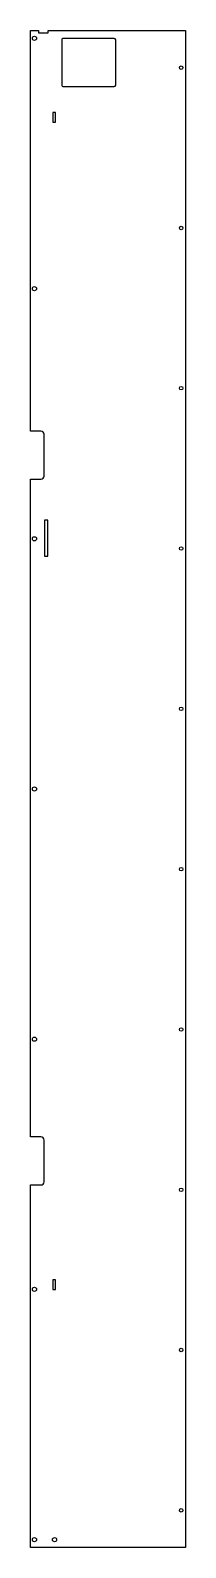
# Model space of a CAD drawing. Extents: x -5 to 188, y -942 to 952.
import ezdxf

# ---------------------------------------------------------------- set-up
doc = ezdxf.new("R2010")
doc.units = 0
doc.layers.get('0').update_dxf_attribs({"linetype": 'CONTINUOUS'})

msp = doc.modelspace()

# ---------------------------------------------------------------- linework, layer by layer
at = {"color": 7, "linetype": 'CONTINUOUS'}
for p, q in [((-5, 451.5), (-5, 951.5)), ((-5, 951.5), (5, 951.5)), ((5, 951.5), (5, 948.5)), ((5, 948.5), (17, 948.5)), ((17, 948.5), (17, 951.5)), ((17, 951.5), (188, 951.5)), ((188, 951.5), (188, -941.5)), ((34, 939.5), (34, 883.3)), ((99.2, 941.5), (36.1, 941.5)), ((101.2, 883.3), (101.2, 939.5)), ((36.1, 881.3), (99.2, 881.3)), ((26.2, 849), (22.8, 849)), ((22.8, 849), (22.8, 837)), ((22.8, 837), (26.2, 837)), ((26.2, 837), (26.2, 849)), ((8, 451.5), (-5, 451.5)), ((12, 395.5), (12, 447.5)), ((-5, -429), (-5, 391.5)), ((-5, 391.5), (8, 391.5)), ((16.5, 340.5), (12.5, 340.5)), ((12.5, 340.5), (12.5, 295.5)), ((16.5, 295.5), (16.5, 340.5)), ((12.5, 295.5), (16.5, 295.5)), ((8, -429), (-5, -429)), ((12, -485), (12, -433)), ((-5, -941.5), (-5, -489)), ((-5, -489), (8, -489)), ((26.2, -607.5), (22.8, -607.5)), ((22.8, -607.5), (22.8, -619.5)), ((22.8, -619.5), (26.2, -619.5)), ((26.2, -619.5), (26.2, -607.5)), ((188, -941.5), (-5, -941.5))]:
    msp.add_line(p, q, dxfattribs=at)
for centre, radius in [((0, 941.5), 2.6), ((182.5, 905), 2.2), ((182.5, 705), 2.2), ((0, 629.3), 2.6), ((182.5, 505), 2.2), ((0, 317.2), 2.6), ((182.5, 305), 2.2), ((182.5, 105), 2.2), ((0, 5), 2.6), ((182.5, -95), 2.2), ((182.5, -295), 2.2), ((0, -307.2), 2.6), ((182.5, -495), 2.2), ((0, -619.3), 2.6), ((182.5, -695), 2.2), ((182.5, -895), 2.2), ((0, -931.5), 2.6), ((25, -931.5), 2.6)]:
    msp.add_circle(centre, radius, dxfattribs=at)
for centre, radius, start, end in [((36, 939.5), 2.01, 88.1512, 179.7463), ((99.2, 939.5), 2, 0, 90), ((36, 883.3), 2.02, 180.4223, 271.6795), ((99.2, 883.3), 2, 270, 0), ((8, 447.5), 4, 0, 90), ((8, 395.5), 4, 270, 0), ((8, -433), 4, 0, 90), ((8, -485), 4, 270, 0)]:
    msp.add_arc(centre, radius, start, end, dxfattribs=at)

doc.saveas('drawing.dxf')
